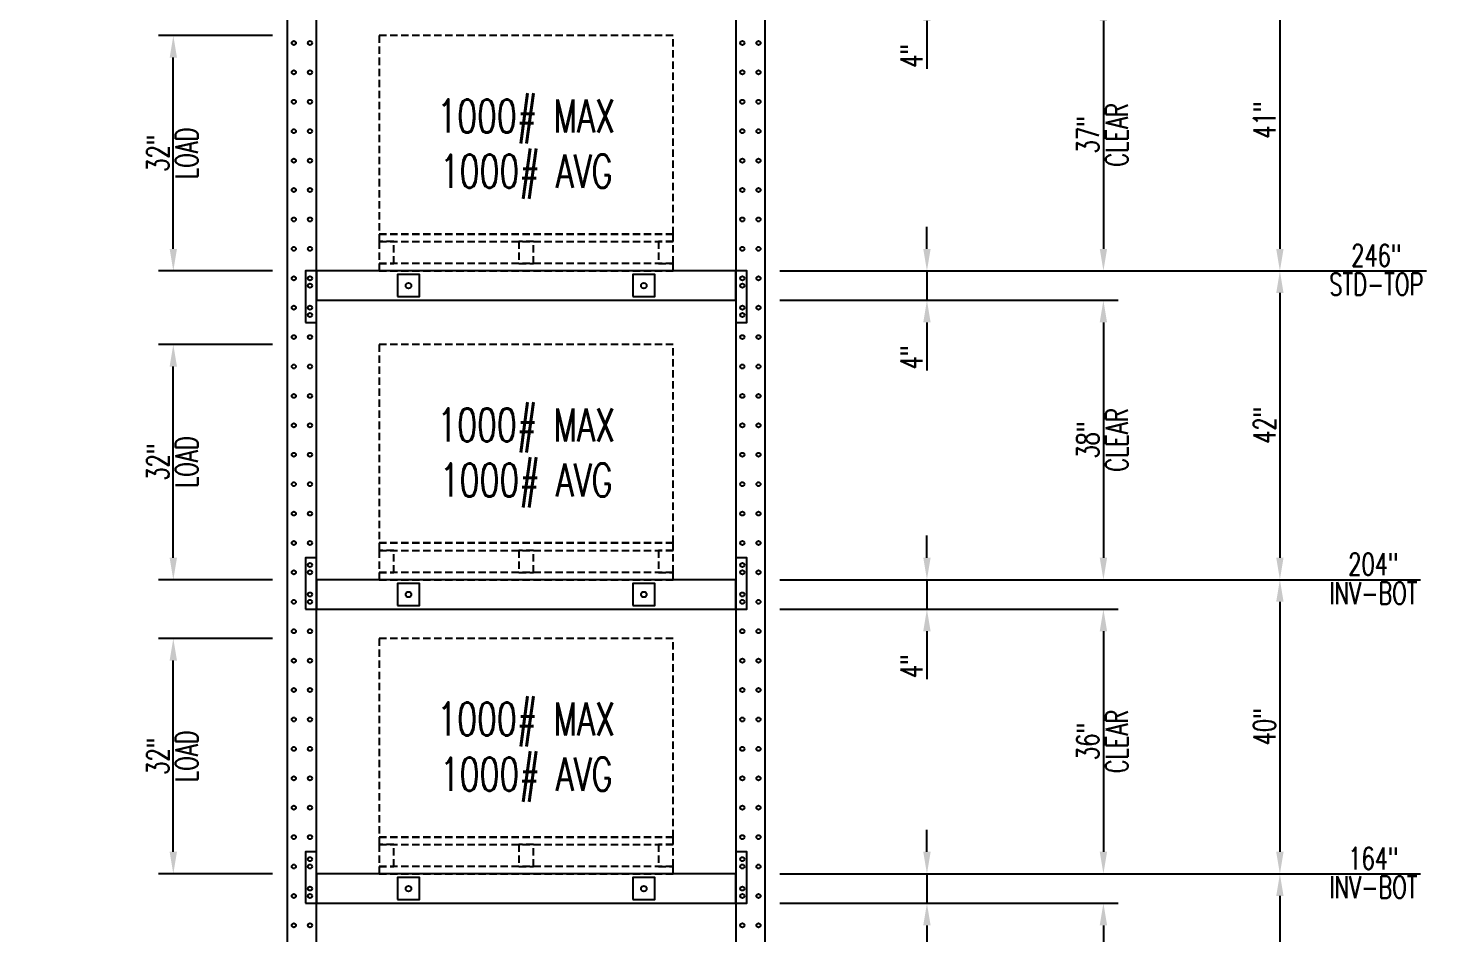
# Model space of a CAD drawing. Extents: x -81 to 963, y -146 to 548.
# Drawn here: x 632.7 to 824.8, y 155.9 to 279 of the extents above; entities that cross this region are included whole.
import ezdxf

# ---------------------------------------------------------------- set-up
doc = ezdxf.new("R2010")
doc.units = 0
doc.header["$LTSCALE"] = 8
doc.header["$MEASUREMENT"] = 0
doc.linetypes.add('HIDDEN2', pattern=[0.1875, 0.125, -0.0625])
doc.layers.get('DEFPOINTS').update_dxf_attribs({"linetype": 'CONTINUOUS'})
for name, color, linetype in [('RACKDIM', 7, 'CONTINUOUS'), ('RACKLOAD', 254, 'HIDDEN2'), ('RACKPALLET', 254, 'HIDDEN2'), ('RACKSHELF', 20, 'CONTINUOUS'), ('RACKUPRIGHT', 180, 'CONTINUOUS')]:
    doc.layers.add(name, color=color, linetype=linetype)
doc.styles.add('2thirds', font='romans.shx', dxfattribs={"width": 0.7})
doc.dimstyles.new('2tfrac16', dxfattribs={"dimscale": 32, "dimtxt": 0.0938, "dimasz": 0.0938, "dimexe": 0.0625, "dimexo": 0.0625, "dimgap": 0.01, "dimtad": 1, "dimdec": 4, "dimzin": 1, "dimdsep": 46, "dimlunit": 5, "dimtxsty": '2thirds', "dimcen": 0.0625, "dimclrd": 256, "dimclre": 256, "dimclrt": 256, "dimadec": 0, "dimazin": 0, "dimtfac": 0.75, "dimtdec": 4, "dimtmove": 0, "dimatfit": 0, "dimfxl": 1, "dimtvp": 0.75, "dimfrac": 2, "dimtolj": 1, "dimtzin": 0, "dimarcsym": 0})

# ---------------------------------------------------------------- blocks, each defined once
blk = doc.blocks.new('*D175')
at = {"layer": 'DEFPOINTS', "color": 0}
for p in [(648.42, 482), (669.91, 482), (671.91, 0)]:
    blk.add_point(p, dxfattribs=at)
at = {"layer": 'RACKDIM', "lineweight": -2}
for p, q in [((654.42, 482), (632.69, 482)), ((660.43, 482), (654.42, 482)), ((667.91, 482), (660.43, 482))]:
    blk.add_line(p, q, dxfattribs=at)
at = {"layer": 'RACKDIM', "char_height": 3.002, "attachment_point": 5, "style": '2thirds'}
for s, insert in [('\\A1;482"', (640.4, 484.11)), ('\\A1;TOP OF\\PTOP LOAD', (640.4, 477.68))]:
    blk.add_mtext(s, dxfattribs=dict(at, insert=insert))
blk = doc.blocks.new('*D170')
at = {"layer": 'DEFPOINTS', "color": 0}
for p in [(732.91, 410), (808.91, 410), (671.91, 0)]:
    blk.add_point(p, dxfattribs=at)
at = {"layer": 'RACKDIM', "lineweight": -2}
blk.add_line((734.91, 410), (822.83, 410), dxfattribs=at)
at = {"layer": 'RACKDIM', "attachment_point": 5, "style": '2thirds'}
for s, insert, char_height in [('\\A1;410"', (816.03, 412.11), 3.002), ('\\A1;STD-TOP', (816.03, 408.18), 3.0016)]:
    blk.add_mtext(s, dxfattribs=dict(at, insert=insert, char_height=char_height))
blk = doc.blocks.new('*D165')
at = {"layer": 'DEFPOINTS', "color": 0}
for p in [(732.91, 328), (808.91, 328), (671.91, 0)]:
    blk.add_point(p, dxfattribs=at)
at = {"layer": 'RACKDIM', "lineweight": -2}
blk.add_line((734.91, 328), (822.03, 328), dxfattribs=at)
at = {"layer": 'RACKDIM', "attachment_point": 5, "style": '2thirds'}
for s, insert, char_height in [('\\A1;328"', (815.63, 330.11), 3.002), ('\\A1;INV-BOT', (815.63, 326.18), 3.0016)]:
    blk.add_mtext(s, dxfattribs=dict(at, insert=insert, char_height=char_height))
blk = doc.blocks.new('*D160')
at = {"layer": 'DEFPOINTS', "color": 0}
for p in [(732.91, 287), (808.91, 287), (671.91, 0)]:
    blk.add_point(p, dxfattribs=at)
at = {"layer": 'RACKDIM', "lineweight": -2}
blk.add_line((734.91, 287), (823.03, 287), dxfattribs=at)
at = {"layer": 'RACKDIM', "attachment_point": 5, "style": '2thirds'}
for s, insert, char_height in [('\\A1;287"', (816.13, 289.11), 3.002), ('\\A1;STD-BOT', (816.13, 285.18), 3.0016)]:
    blk.add_mtext(s, dxfattribs=dict(at, insert=insert, char_height=char_height))
blk = doc.blocks.new('*D159')
at = {"layer": 'DEFPOINTS', "color": 0}
for p in [(732.91, 287), (732.91, 246), (802.91, 246)]:
    blk.add_point(p, dxfattribs=at)
at = {"layer": 'RACKDIM', "lineweight": -2}
for p, q in [((734.91, 287), (804.91, 287)), ((802.91, 284), (802.91, 249)), ((734.91, 246), (804.91, 246))]:
    blk.add_line(p, q, dxfattribs=at)
at = {"layer": 'RACKDIM'}
for points in [[(802.41, 284), (803.41, 284), (802.91, 287)], [(802.41, 249), (803.41, 249), (802.91, 246)]]:
    blk.add_solid(points, dxfattribs=at)
at = {"layer": 'RACKDIM', "insert": (800.8, 266.5), "char_height": 3.002, "attachment_point": 5, "rotation": 89.9998, "style": '2thirds'}
blk.add_mtext('\\A1;41"', dxfattribs=at)
blk = doc.blocks.new('*D158')
at = {"layer": 'DEFPOINTS', "color": 0}
for p in [(732.91, 283), (732.91, 246), (778.91, 246)]:
    blk.add_point(p, dxfattribs=at)
at = {"layer": 'RACKDIM', "lineweight": -2}
for p, q in [((734.91, 283), (780.91, 283)), ((778.91, 280), (778.91, 249)), ((734.91, 246), (780.91, 246))]:
    blk.add_line(p, q, dxfattribs=at)
at = {"layer": 'RACKDIM'}
for points in [[(778.41, 280), (779.41, 280), (778.91, 283)], [(778.41, 249), (779.41, 249), (778.91, 246)]]:
    blk.add_solid(points, dxfattribs=at)
at = {"layer": 'RACKDIM', "char_height": 3.002, "attachment_point": 5, "rotation": 89.9998, "style": '2thirds'}
for s, insert in [('\\A1;CLEAR', (780.73, 264.5)), ('\\A1;37"', (776.8, 264.5))]:
    blk.add_mtext(s, dxfattribs=dict(at, insert=insert))
blk = doc.blocks.new('*D157')
at = {"layer": 'DEFPOINTS', "color": 0}
for p in [(732.91, 287), (732.91, 283), (754.91, 283)]:
    blk.add_point(p, dxfattribs=at)
at = {"layer": 'RACKDIM', "lineweight": -2}
for p, q in [((754.91, 290), (754.91, 293)), ((734.91, 287), (756.91, 287)), ((754.91, 287), (754.91, 283)), ((734.91, 283), (756.91, 283)), ((754.91, 280), (754.91, 273.46))]:
    blk.add_line(p, q, dxfattribs=at)
at = {"layer": 'RACKDIM'}
for points in [[(754.41, 290), (755.41, 290), (754.91, 287)], [(754.41, 280), (755.41, 280), (754.91, 283)]]:
    blk.add_solid(points, dxfattribs=at)
at = {"layer": 'RACKDIM', "insert": (752.8, 275.23), "char_height": 3.002, "attachment_point": 5, "rotation": 89.9998, "style": '2thirds'}
blk.add_mtext('\\A1;4"', dxfattribs=at)
blk = doc.blocks.new('*D156')
at = {"layer": 'DEFPOINTS', "color": 0}
for p in [(652.42, 278), (667.91, 278), (667.91, 246)]:
    blk.add_point(p, dxfattribs=at)
at = {"layer": 'RACKDIM', "lineweight": -2}
for p, q in [((665.91, 278), (650.42, 278)), ((652.42, 249), (652.42, 275)), ((665.91, 246), (650.42, 246))]:
    blk.add_line(p, q, dxfattribs=at)
at = {"layer": 'RACKDIM'}
for points in [[(651.92, 275), (652.92, 275), (652.42, 278)], [(651.92, 249), (652.92, 249), (652.42, 246)]]:
    blk.add_solid(points, dxfattribs=at)
at = {"layer": 'RACKDIM', "char_height": 3.002, "attachment_point": 5, "rotation": 89.9998, "style": '2thirds'}
for s, insert in [('\\A1;LOAD', (654.24, 262)), ('\\A1;32"', (650.31, 262))]:
    blk.add_mtext(s, dxfattribs=dict(at, insert=insert))
blk = doc.blocks.new('*D155')
at = {"layer": 'DEFPOINTS', "color": 0}
for p in [(732.91, 246), (808.91, 246), (671.91, 0)]:
    blk.add_point(p, dxfattribs=at)
at = {"layer": 'RACKDIM', "lineweight": -2}
blk.add_line((734.91, 246), (822.83, 246), dxfattribs=at)
at = {"layer": 'RACKDIM', "attachment_point": 5, "style": '2thirds'}
for s, insert, char_height in [('\\A1;246"', (816.03, 248.11), 3.002), ('\\A1;STD-TOP', (816.03, 244.18), 3.0016)]:
    blk.add_mtext(s, dxfattribs=dict(at, insert=insert, char_height=char_height))
blk = doc.blocks.new('*D154')
at = {"layer": 'DEFPOINTS', "color": 0}
for p in [(732.91, 246), (732.91, 204), (802.91, 204)]:
    blk.add_point(p, dxfattribs=at)
at = {"layer": 'RACKDIM', "lineweight": -2}
for p, q in [((734.91, 246), (804.91, 246)), ((802.91, 243), (802.91, 207)), ((734.91, 204), (804.91, 204))]:
    blk.add_line(p, q, dxfattribs=at)
at = {"layer": 'RACKDIM'}
for points in [[(802.41, 243), (803.41, 243), (802.91, 246)], [(802.41, 207), (803.41, 207), (802.91, 204)]]:
    blk.add_solid(points, dxfattribs=at)
at = {"layer": 'RACKDIM', "insert": (800.8, 225), "char_height": 3.002, "attachment_point": 5, "rotation": 89.9998, "style": '2thirds'}
blk.add_mtext('\\A1;42"', dxfattribs=at)
blk = doc.blocks.new('*D153')
at = {"layer": 'DEFPOINTS', "color": 0}
for p in [(732.91, 242), (732.91, 204), (778.91, 204)]:
    blk.add_point(p, dxfattribs=at)
at = {"layer": 'RACKDIM', "lineweight": -2}
for p, q in [((734.91, 242), (780.91, 242)), ((778.91, 239), (778.91, 207)), ((734.91, 204), (780.91, 204))]:
    blk.add_line(p, q, dxfattribs=at)
at = {"layer": 'RACKDIM'}
for points in [[(778.41, 239), (779.41, 239), (778.91, 242)], [(778.41, 207), (779.41, 207), (778.91, 204)]]:
    blk.add_solid(points, dxfattribs=at)
at = {"layer": 'RACKDIM', "char_height": 3.002, "attachment_point": 5, "rotation": 89.9998, "style": '2thirds'}
for s, insert in [('\\A1;CLEAR', (780.73, 223)), ('\\A1;38"', (776.8, 223))]:
    blk.add_mtext(s, dxfattribs=dict(at, insert=insert))
blk = doc.blocks.new('*D152')
at = {"layer": 'DEFPOINTS', "color": 0}
for p in [(732.91, 246), (732.91, 242), (754.91, 242)]:
    blk.add_point(p, dxfattribs=at)
at = {"layer": 'RACKDIM', "lineweight": -2}
for p, q in [((754.91, 249), (754.91, 252)), ((734.91, 246), (756.91, 246)), ((754.91, 246), (754.91, 242)), ((734.91, 242), (756.91, 242)), ((754.91, 239), (754.91, 232.46))]:
    blk.add_line(p, q, dxfattribs=at)
at = {"layer": 'RACKDIM'}
for points in [[(754.41, 249), (755.41, 249), (754.91, 246)], [(754.41, 239), (755.41, 239), (754.91, 242)]]:
    blk.add_solid(points, dxfattribs=at)
at = {"layer": 'RACKDIM', "insert": (752.8, 234.23), "char_height": 3.002, "attachment_point": 5, "rotation": 89.9998, "style": '2thirds'}
blk.add_mtext('\\A1;4"', dxfattribs=at)
blk = doc.blocks.new('*D151')
at = {"layer": 'DEFPOINTS', "color": 0}
for p in [(652.42, 236), (667.91, 236), (667.91, 204)]:
    blk.add_point(p, dxfattribs=at)
at = {"layer": 'RACKDIM', "lineweight": -2}
for p, q in [((665.91, 236), (650.42, 236)), ((652.42, 207), (652.42, 233)), ((665.91, 204), (650.42, 204))]:
    blk.add_line(p, q, dxfattribs=at)
at = {"layer": 'RACKDIM'}
for points in [[(651.92, 233), (652.92, 233), (652.42, 236)], [(651.92, 207), (652.92, 207), (652.42, 204)]]:
    blk.add_solid(points, dxfattribs=at)
at = {"layer": 'RACKDIM', "char_height": 3.002, "attachment_point": 5, "rotation": 89.9998, "style": '2thirds'}
for s, insert in [('\\A1;LOAD', (654.24, 220)), ('\\A1;32"', (650.31, 220))]:
    blk.add_mtext(s, dxfattribs=dict(at, insert=insert))
blk = doc.blocks.new('*D150')
at = {"layer": 'DEFPOINTS', "color": 0}
for p in [(732.91, 204), (808.91, 204), (671.91, 0)]:
    blk.add_point(p, dxfattribs=at)
at = {"layer": 'RACKDIM', "lineweight": -2}
blk.add_line((734.91, 204), (822.03, 204), dxfattribs=at)
at = {"layer": 'RACKDIM', "attachment_point": 5, "style": '2thirds'}
for s, insert, char_height in [('\\A1;204"', (815.63, 206.11), 3.002), ('\\A1;INV-BOT', (815.63, 202.18), 3.0016)]:
    blk.add_mtext(s, dxfattribs=dict(at, insert=insert, char_height=char_height))
blk = doc.blocks.new('*D149')
at = {"layer": 'DEFPOINTS', "color": 0}
for p in [(732.91, 204), (732.91, 164), (802.91, 164)]:
    blk.add_point(p, dxfattribs=at)
at = {"layer": 'RACKDIM', "lineweight": -2}
for p, q in [((734.91, 204), (804.91, 204)), ((802.91, 201), (802.91, 167)), ((734.91, 164), (804.91, 164))]:
    blk.add_line(p, q, dxfattribs=at)
at = {"layer": 'RACKDIM'}
for points in [[(802.41, 201), (803.41, 201), (802.91, 204)], [(802.41, 167), (803.41, 167), (802.91, 164)]]:
    blk.add_solid(points, dxfattribs=at)
at = {"layer": 'RACKDIM', "insert": (800.8, 184), "char_height": 3.002, "attachment_point": 5, "rotation": 89.9998, "style": '2thirds'}
blk.add_mtext('\\A1;40"', dxfattribs=at)
blk = doc.blocks.new('*D148')
at = {"layer": 'DEFPOINTS', "color": 0}
for p in [(732.91, 200), (732.91, 164), (778.91, 164)]:
    blk.add_point(p, dxfattribs=at)
at = {"layer": 'RACKDIM', "lineweight": -2}
for p, q in [((734.91, 200), (780.91, 200)), ((778.91, 197), (778.91, 167)), ((734.91, 164), (780.91, 164))]:
    blk.add_line(p, q, dxfattribs=at)
at = {"layer": 'RACKDIM'}
for points in [[(778.41, 197), (779.41, 197), (778.91, 200)], [(778.41, 167), (779.41, 167), (778.91, 164)]]:
    blk.add_solid(points, dxfattribs=at)
at = {"layer": 'RACKDIM', "char_height": 3.002, "attachment_point": 5, "rotation": 89.9998, "style": '2thirds'}
for s, insert in [('\\A1;CLEAR', (780.73, 182)), ('\\A1;36"', (776.8, 182))]:
    blk.add_mtext(s, dxfattribs=dict(at, insert=insert))
blk = doc.blocks.new('*D147')
at = {"layer": 'DEFPOINTS', "color": 0}
for p in [(732.91, 204), (732.91, 200), (754.91, 200)]:
    blk.add_point(p, dxfattribs=at)
at = {"layer": 'RACKDIM', "lineweight": -2}
for p, q in [((754.91, 207), (754.91, 210)), ((734.91, 204), (756.91, 204)), ((754.91, 204), (754.91, 200)), ((734.91, 200), (756.91, 200)), ((754.91, 197), (754.91, 190.46))]:
    blk.add_line(p, q, dxfattribs=at)
at = {"layer": 'RACKDIM'}
for points in [[(754.41, 207), (755.41, 207), (754.91, 204)], [(754.41, 197), (755.41, 197), (754.91, 200)]]:
    blk.add_solid(points, dxfattribs=at)
at = {"layer": 'RACKDIM', "insert": (752.8, 192.23), "char_height": 3.002, "attachment_point": 5, "rotation": 89.9998, "style": '2thirds'}
blk.add_mtext('\\A1;4"', dxfattribs=at)
blk = doc.blocks.new('*D146')
at = {"layer": 'DEFPOINTS', "color": 0}
for p in [(652.42, 196), (667.91, 196), (667.91, 164)]:
    blk.add_point(p, dxfattribs=at)
at = {"layer": 'RACKDIM', "lineweight": -2}
for p, q in [((665.91, 196), (650.42, 196)), ((652.42, 167), (652.42, 193)), ((665.91, 164), (650.42, 164))]:
    blk.add_line(p, q, dxfattribs=at)
at = {"layer": 'RACKDIM'}
for points in [[(651.92, 193), (652.92, 193), (652.42, 196)], [(651.92, 167), (652.92, 167), (652.42, 164)]]:
    blk.add_solid(points, dxfattribs=at)
at = {"layer": 'RACKDIM', "char_height": 3.002, "attachment_point": 5, "rotation": 89.9998, "style": '2thirds'}
for s, insert in [('\\A1;LOAD', (654.24, 180)), ('\\A1;32"', (650.31, 180))]:
    blk.add_mtext(s, dxfattribs=dict(at, insert=insert))
blk = doc.blocks.new('*D145')
at = {"layer": 'DEFPOINTS', "color": 0}
for p in [(732.91, 164), (808.91, 164), (671.91, 0)]:
    blk.add_point(p, dxfattribs=at)
at = {"layer": 'RACKDIM', "lineweight": -2}
blk.add_line((734.91, 164), (822.03, 164), dxfattribs=at)
at = {"layer": 'RACKDIM', "attachment_point": 5, "style": '2thirds'}
for s, insert, char_height in [('\\A1;164"', (815.63, 166.11), 3.002), ('\\A1;INV-BOT', (815.63, 162.18), 3.0016)]:
    blk.add_mtext(s, dxfattribs=dict(at, insert=insert, char_height=char_height))
blk = doc.blocks.new('*D144')
at = {"layer": 'DEFPOINTS', "color": 0}
for p in [(732.91, 164), (732.91, 123), (802.91, 123)]:
    blk.add_point(p, dxfattribs=at)
at = {"layer": 'RACKDIM', "lineweight": -2}
for p, q in [((734.91, 164), (804.91, 164)), ((802.91, 161), (802.91, 126)), ((734.91, 123), (804.91, 123))]:
    blk.add_line(p, q, dxfattribs=at)
at = {"layer": 'RACKDIM'}
for points in [[(802.41, 161), (803.41, 161), (802.91, 164)], [(802.41, 126), (803.41, 126), (802.91, 123)]]:
    blk.add_solid(points, dxfattribs=at)
at = {"layer": 'RACKDIM', "insert": (800.8, 143.5), "char_height": 3.002, "attachment_point": 5, "rotation": 89.9998, "style": '2thirds'}
blk.add_mtext('\\A1;41"', dxfattribs=at)
blk = doc.blocks.new('*D143')
at = {"layer": 'DEFPOINTS', "color": 0}
for p in [(732.91, 160), (732.91, 123), (778.91, 123)]:
    blk.add_point(p, dxfattribs=at)
at = {"layer": 'RACKDIM', "lineweight": -2}
for p, q in [((734.91, 160), (780.91, 160)), ((778.91, 157), (778.91, 126)), ((734.91, 123), (780.91, 123))]:
    blk.add_line(p, q, dxfattribs=at)
at = {"layer": 'RACKDIM'}
for points in [[(778.41, 157), (779.41, 157), (778.91, 160)], [(778.41, 126), (779.41, 126), (778.91, 123)]]:
    blk.add_solid(points, dxfattribs=at)
at = {"layer": 'RACKDIM', "char_height": 3.002, "attachment_point": 5, "rotation": 89.9998, "style": '2thirds'}
for s, insert in [('\\A1;CLEAR', (780.73, 141.5)), ('\\A1;37"', (776.8, 141.5))]:
    blk.add_mtext(s, dxfattribs=dict(at, insert=insert))
blk = doc.blocks.new('*D142')
at = {"layer": 'DEFPOINTS', "color": 0}
for p in [(732.91, 164), (732.91, 160), (754.91, 160)]:
    blk.add_point(p, dxfattribs=at)
at = {"layer": 'RACKDIM', "lineweight": -2}
for p, q in [((754.91, 167), (754.91, 170)), ((734.91, 164), (756.91, 164)), ((754.91, 164), (754.91, 160)), ((734.91, 160), (756.91, 160)), ((754.91, 157), (754.91, 150.46))]:
    blk.add_line(p, q, dxfattribs=at)
at = {"layer": 'RACKDIM'}
for points in [[(754.41, 167), (755.41, 167), (754.91, 164)], [(754.41, 157), (755.41, 157), (754.91, 160)]]:
    blk.add_solid(points, dxfattribs=at)
at = {"layer": 'RACKDIM', "insert": (752.8, 152.23), "char_height": 3.002, "attachment_point": 5, "rotation": 89.9998, "style": '2thirds'}
blk.add_mtext('\\A1;4"', dxfattribs=at)

msp = doc.modelspace()

# ---------------------------------------------------------------- linework, layer by layer
at = {"layer": 'RACKLOAD'}
for points in [[(680.4064, 251), (720.4064, 251), (720.4064, 278), (680.4064, 278), (680.4064, 251)], [(680.4064, 209), (720.4064, 209), (720.4064, 236), (680.4064, 236), (680.4064, 209)], [(680.4064, 169), (720.4064, 169), (720.4064, 196), (680.4064, 196), (680.4064, 169)]]:
    msp.add_lwpolyline(points, dxfattribs=at)
at = {"layer": 'RACKPALLET'}
for points in [[(680.4064, 250), (720.4064, 250), (720.4064, 251), (680.4064, 251), (680.4064, 250)], [(680.4064, 247), (682.4064, 247), (682.4064, 250), (680.4064, 250), (680.4064, 247)], [(699.4064, 247), (701.4064, 247), (701.4064, 250), (699.4064, 250), (699.4064, 247)], [(718.4064, 247), (720.4064, 247), (720.4064, 250), (718.4064, 250), (718.4064, 247)], [(680.4064, 246), (720.4064, 246), (720.4064, 247), (680.4064, 247), (680.4064, 246)], [(680.4064, 208), (720.4064, 208), (720.4064, 209), (680.4064, 209), (680.4064, 208)], [(680.4064, 205), (682.4064, 205), (682.4064, 208), (680.4064, 208), (680.4064, 205)], [(699.4064, 205), (701.4064, 205), (701.4064, 208), (699.4064, 208), (699.4064, 205)], [(718.4064, 205), (720.4064, 205), (720.4064, 208), (718.4064, 208), (718.4064, 205)], [(680.4064, 204), (720.4064, 204), (720.4064, 205), (680.4064, 205), (680.4064, 204)], [(680.4064, 168), (720.4064, 168), (720.4064, 169), (680.4064, 169), (680.4064, 168)], [(680.4064, 165), (682.4064, 165), (682.4064, 168), (680.4064, 168), (680.4064, 165)], [(699.4064, 165), (701.4064, 165), (701.4064, 168), (699.4064, 168), (699.4064, 165)], [(718.4064, 165), (720.4064, 165), (720.4064, 168), (718.4064, 168), (718.4064, 165)], [(680.4064, 164), (720.4064, 164), (720.4064, 165), (680.4064, 165), (680.4064, 164)]]:
    msp.add_lwpolyline(points, dxfattribs=at)
at = {"layer": 'RACKSHELF'}
for points in [[(670.4064, 239), (671.9064, 239), (671.9064, 246), (670.4064, 246), (670.4064, 239)], [(671.9064, 242), (728.9064, 242), (728.9064, 246), (671.9064, 246), (671.9064, 242)], [(728.9064, 239), (730.4064, 239), (730.4064, 246), (728.9064, 246), (728.9064, 239)], [(682.9064, 242.5), (685.9064, 242.5), (685.9064, 245.5), (682.9064, 245.5), (682.9064, 242.5)], [(714.9064, 242.5), (717.9064, 242.5), (717.9064, 245.5), (714.9064, 245.5), (714.9064, 242.5)], [(670.4064, 200), (671.9064, 200), (671.9064, 207), (670.4064, 207), (670.4064, 200)], [(728.9064, 200), (730.4064, 200), (730.4064, 207), (728.9064, 207), (728.9064, 200)], [(671.9064, 200), (728.9064, 200), (728.9064, 204), (671.9064, 204), (671.9064, 200)], [(682.9064, 200.5), (685.9064, 200.5), (685.9064, 203.5), (682.9064, 203.5), (682.9064, 200.5)], [(714.9064, 200.5), (717.9064, 200.5), (717.9064, 203.5), (714.9064, 203.5), (714.9064, 200.5)], [(670.4064, 160), (671.9064, 160), (671.9064, 167), (670.4064, 167), (670.4064, 160)], [(728.9064, 160), (730.4064, 160), (730.4064, 167), (728.9064, 167), (728.9064, 160)], [(671.9064, 160), (728.9064, 160), (728.9064, 164), (671.9064, 164), (671.9064, 160)], [(682.9064, 160.5), (685.9064, 160.5), (685.9064, 163.5), (682.9064, 163.5), (682.9064, 160.5)], [(714.9064, 160.5), (717.9064, 160.5), (717.9064, 163.5), (714.9064, 163.5), (714.9064, 160.5)]]:
    msp.add_lwpolyline(points, dxfattribs=at)
for centre, radius in [((671.00015, 245), 0.28125), ((671.00015, 244), 0.28125), ((684.4064, 244), 0.375), ((716.4064, 244), 0.375), ((729.81265, 245), 0.28125), ((729.81265, 244), 0.28125), ((671.00015, 241), 0.28125), ((671.00015, 240), 0.28125), ((729.81265, 241), 0.28125), ((729.81265, 240), 0.28125), ((671.00015, 206), 0.28125), ((729.81265, 206), 0.28125), ((671.00015, 205), 0.28125), ((729.81265, 205), 0.28125), ((671.00015, 202), 0.28125), ((684.4064, 202), 0.375), ((716.4064, 202), 0.375), ((729.81265, 202), 0.28125), ((671.00015, 201), 0.28125), ((729.81265, 201), 0.28125), ((671.00015, 166), 0.28125), ((671.00015, 165), 0.28125), ((729.81265, 166), 0.28125), ((729.81265, 165), 0.28125), ((671.00015, 162), 0.28125), ((684.4064, 162), 0.375), ((716.4064, 162), 0.375), ((729.81265, 162), 0.28125), ((671.00015, 161), 0.28125), ((729.81265, 161), 0.28125)]:
    msp.add_circle(centre, radius, dxfattribs=at)
at = {"layer": 'RACKUPRIGHT'}
for points in [[(667.9064, 0.5), (671.9064, 0.5), (671.9064, 410), (667.9064, 410), (667.9064, 0.5)], [(728.9064, 0.5), (732.9064, 0.5), (732.9064, 410), (728.9064, 410), (728.9064, 0.5)]]:
    msp.add_lwpolyline(points, dxfattribs=at)
for centre in [(668.81265, 277), (671.00015, 277), (729.81265, 277), (732.00015, 277), (668.81265, 273), (671.00015, 273), (729.81265, 273), (732.00015, 273), (668.81265, 269), (671.00015, 269), (729.81265, 269), (732.00015, 269), (668.81265, 265), (671.00015, 265), (729.81265, 265), (732.00015, 265), (668.81265, 261), (671.00015, 261), (729.81265, 261), (732.00015, 261), (668.81265, 257), (671.00015, 257), (729.81265, 257), (732.00015, 257), (668.81265, 253), (671.00015, 253), (729.81265, 253), (732.00015, 253), (668.81265, 249), (671.00015, 249), (729.81265, 249), (732.00015, 249), (668.81265, 245), (671.00015, 245), (729.81265, 245), (732.00015, 245), (668.81265, 241), (671.00015, 241), (729.81265, 241), (732.00015, 241), (668.81265, 237), (671.00015, 237), (729.81265, 237), (732.00015, 237), (668.81265, 233), (671.00015, 233), (729.81265, 233), (732.00015, 233), (668.81265, 229), (671.00015, 229), (729.81265, 229), (732.00015, 229), (668.81265, 225), (671.00015, 225), (729.81265, 225), (732.00015, 225), (668.81265, 221), (671.00015, 221), (729.81265, 221), (732.00015, 221), (668.81265, 217), (671.00015, 217), (729.81265, 217), (732.00015, 217), (668.81265, 213), (671.00015, 213), (729.81265, 213), (732.00015, 213), (668.81265, 209), (671.00015, 209), (729.81265, 209), (732.00015, 209), (668.81265, 205), (671.00015, 205), (729.81265, 205), (732.00015, 205), (668.81265, 201), (671.00015, 201), (729.81265, 201), (732.00015, 201), (668.81265, 197), (671.00015, 197), (729.81265, 197), (732.00015, 197), (668.81265, 193), (671.00015, 193), (729.81265, 193), (732.00015, 193), (668.81265, 189), (671.00015, 189), (729.81265, 189), (732.00015, 189), (668.81265, 185), (671.00015, 185), (729.81265, 185), (732.00015, 185), (668.81265, 181), (671.00015, 181), (729.81265, 181), (732.00015, 181), (668.81265, 177), (671.00015, 177), (729.81265, 177), (732.00015, 177), (668.81265, 173), (671.00015, 173), (729.81265, 173), (732.00015, 173), (668.81265, 169), (671.00015, 169), (729.81265, 169), (732.00015, 169), (668.81265, 165), (671.00015, 165), (729.81265, 165), (732.00015, 165), (668.81265, 161), (671.00015, 161), (729.81265, 161), (732.00015, 161), (668.81265, 157), (671.00015, 157), (729.81265, 157), (732.00015, 157)]:
    msp.add_circle(centre, 0.28125, dxfattribs=at)

# ---------------------------------------------------------------- texts
at = {"layer": 'RACKLOAD', "char_height": 4.5, "width": 40, "attachment_point": 5, "style": '2thirds'}
for insert in [(700.4064, 262.56067), (700.4064, 220.56067), (700.4064, 180.56067)]:
    msp.add_mtext('1000# MAX 1000# AVG', dxfattribs=dict(at, insert=insert))

# ---------------------------------------------------------------- dimensions: what is measured, and where the dimension line sits
at = {"layer": 'RACKDIM'}
for feature_location, offset, text, picture, middle in [((669.9064, 482), (-21.48722, 0.00006), '<>\\XTOP OF\\PTOP LOAD', '*D175', (640.39508, 482.00006)), ((732.9064, 410), (76, 0), '<>\\XSTD-TOP', '*D170', (816.03003, 410)), ((732.9064, 328), (76, 0), '<>\\XINV-BOT', '*D165', (815.62981, 328)), ((732.9064, 287), (76, 0), '<>\\XSTD-BOT', '*D160', (816.13008, 287)), ((732.9064, 246), (76, 0), '<>\\XSTD-TOP', '*D155', (816.03003, 246)), ((732.9064, 204), (76, 0), '<>\\XINV-BOT', '*D150', (815.62981, 204)), ((732.9064, 164), (76, 0), '<>\\XINV-BOT', '*D145', (815.62981, 164))]:
    dim = msp.add_ordinate_dim(feature_location=feature_location, offset=offset, dtype=0, origin=(671.9064, 0), text=text, dimstyle='2tfrac16', override={"dimpost": '"'}, dxfattribs=at)
    dim.commit()
    dim.dimension.update_dxf_attribs({"geometry": picture, "text_midpoint": middle})
for base, p1, p2, picture, middle in [((754.90638, 282.99992), (732.9064, 287), (732.9064, 283), '*D157', (752.79969, 275.22595)), ((802.90625, 245.99974), (732.9064, 287), (732.9064, 246), '*D159', (800.79966, 266.49975)), ((754.90638, 241.99992), (732.9064, 246), (732.9064, 242), '*D152', (752.79969, 234.22595)), ((802.90624, 203.99974), (732.9064, 246), (732.9064, 204), '*D154', (800.79966, 224.99975)), ((754.90638, 199.99992), (732.9064, 204), (732.9064, 200), '*D147', (752.79969, 192.22595)), ((802.90625, 163.99974), (732.9064, 204), (732.9064, 164), '*D149', (800.79966, 183.99975)), ((754.90638, 159.99992), (732.9064, 164), (732.9064, 160), '*D142', (752.79969, 152.22595)), ((802.90625, 122.99974), (732.9064, 164), (732.9064, 123), '*D144', (800.79966, 143.49975))]:
    dim = msp.add_linear_dim(base=base, p1=p1, p2=p2, angle=269.9997895, dimstyle='2tfrac16', override={"dimpost": '"'}, dxfattribs=at)
    dim.commit()
    dim.dimension.update_dxf_attribs({"geometry": picture, "text_midpoint": middle})
for base, p1, p2, text, picture, middle in [((778.90625, 245.99983), (732.9064, 283), (732.9064, 246), '<>\\XCLEAR', '*D158', (778.90632, 264.49983)), ((652.41928, 278.00006), (667.9064, 246), (667.9064, 278), '<>\\XLOAD', '*D156', (652.41922, 262.00006)), ((778.90624, 203.99983), (732.9064, 242), (732.9064, 204), '<>\\XCLEAR', '*D153', (778.90631, 222.99983)), ((652.41928, 236.00006), (667.9064, 204), (667.9064, 236), '<>\\XLOAD', '*D151', (652.41922, 220.00006)), ((778.90625, 163.99983), (732.9064, 200), (732.9064, 164), '<>\\XCLEAR', '*D148', (778.90631, 181.99983)), ((652.41928, 196.00006), (667.9064, 164), (667.9064, 196), '<>\\XLOAD', '*D146', (652.41922, 180.00006)), ((778.90625, 122.99983), (732.9064, 160), (732.9064, 123), '<>\\XCLEAR', '*D143', (778.90632, 141.49983))]:
    dim = msp.add_linear_dim(base=base, p1=p1, p2=p2, angle=269.9997895, text=text, dimstyle='2tfrac16', override={"dimpost": '"'}, dxfattribs=at)
    dim.commit()
    dim.dimension.update_dxf_attribs({"geometry": picture, "text_midpoint": middle})

doc.saveas('drawing.dxf')
